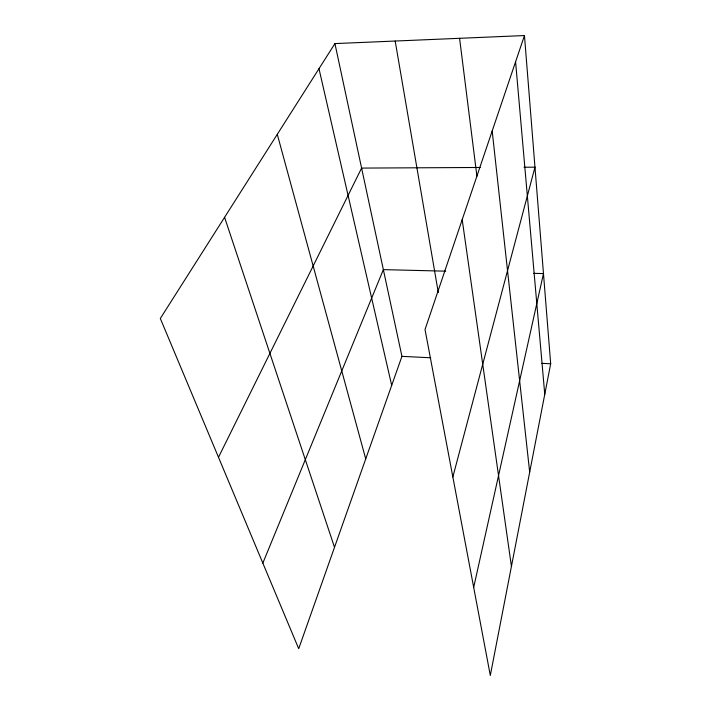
<?xml version="1.0" encoding="UTF-8"?>
<svg xmlns="http://www.w3.org/2000/svg" width="711" height="711" viewBox="0 0 711 711"><rect width="100%" height="100%" fill="white"/><g stroke="black" fill="none" stroke-linecap="round" stroke-linejoin="round"><path stroke-width="1.07" d="M524.46 35.55L550.678 363.774L490.306 675.45L425.027 329.54L524.46 35.55L334.925 43.593L160.322 318.484L298.709 648.699L401.937 356.353L334.925 43.593M473.686 587.366L543.471 273.575L533.668 273.335M452.845 476.957L534.974 167.183L524.016 167.236M262.839 563.112L383.353 269.629L445.681 271.167M218.49 457.289L361.597 168.089L480.209 167.467M401.937 356.353L430.777 357.784M541.889 363.33L550.678 363.774M224.578 217.326L334.508 547.301M277.29 134.335L365.721 458.906M318.981 68.691L391.69 385.362M395.183 41.034L438.296 292.577M462.194 219.637L511.431 566.391M459.582 38.305L476.921 176.221M492.181 130.975L529.686 472.14M515.582 61.786L544.759 394.329"/></g></svg>
